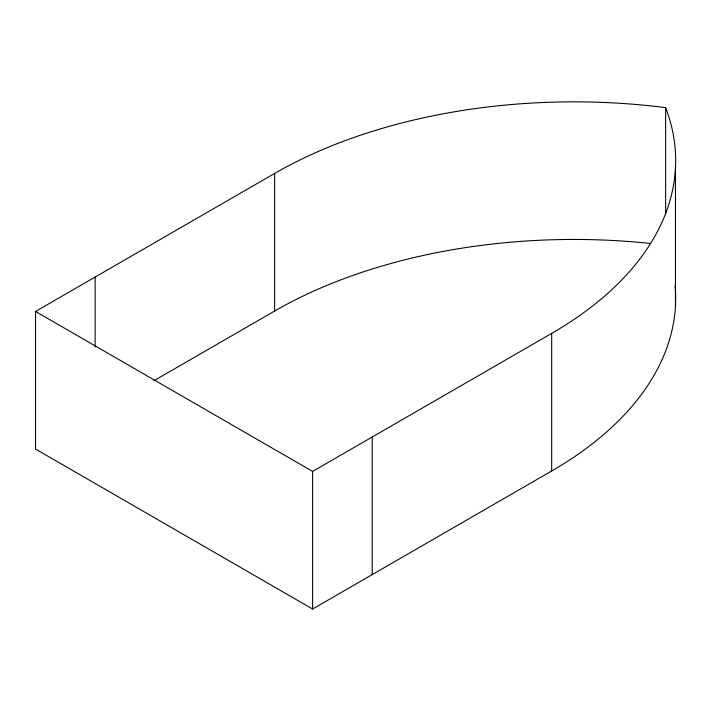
<?xml version="1.0" encoding="UTF-8"?>
<svg xmlns="http://www.w3.org/2000/svg" width="711" height="711" viewBox="0 0 711 711"><rect width="100%" height="100%" fill="white"/><g stroke="black" fill="none" stroke-linecap="round" stroke-linejoin="round"><path stroke-width="1.07" d="M675.121 285.715A423.329 244.406 0 0 1 551.683 470.993L312.609 609.025L35.55 449.068L35.55 311.462L274.633 173.431A423.329 244.406 0 0 1 665.629 107.645L665.629 214.18M153.683 380.856L274.633 311.036A423.329 244.406 0 0 1 650.449 243.473M35.55 311.462L312.609 471.42L551.683 333.388A423.329 244.406 0 0 0 665.629 107.645M675.45 168.551L675.45 306.148M551.683 333.388L551.683 470.993M372.191 437.025L372.191 574.621M312.609 471.42L312.609 609.025M274.633 173.431L274.633 311.036M95.132 277.068L95.132 346.977"/></g></svg>
